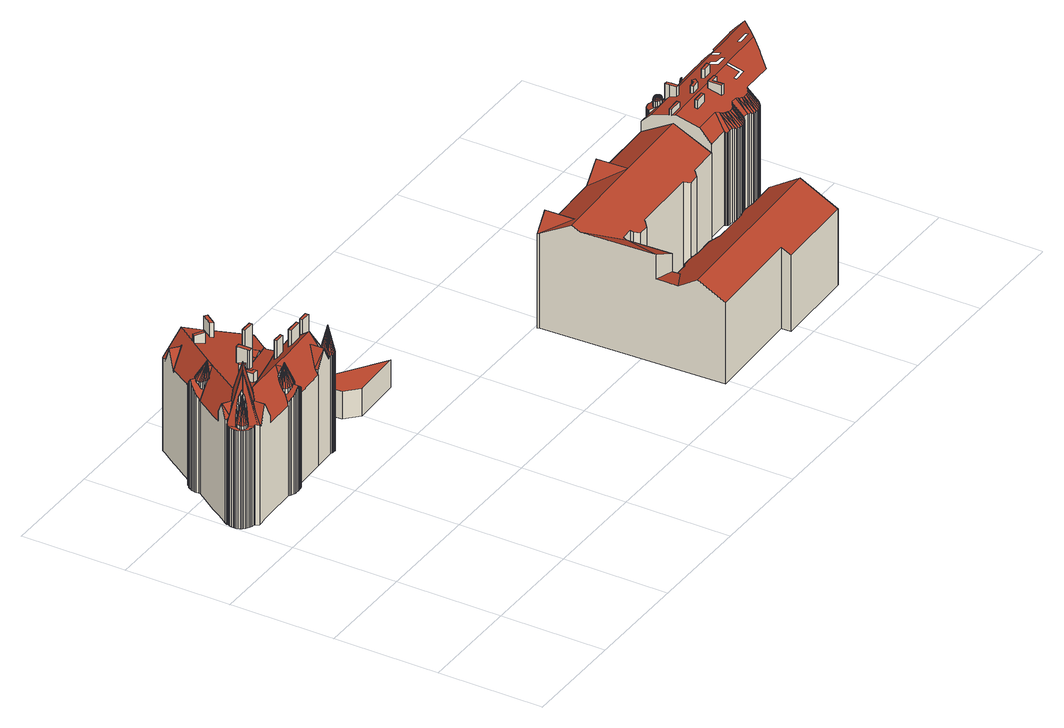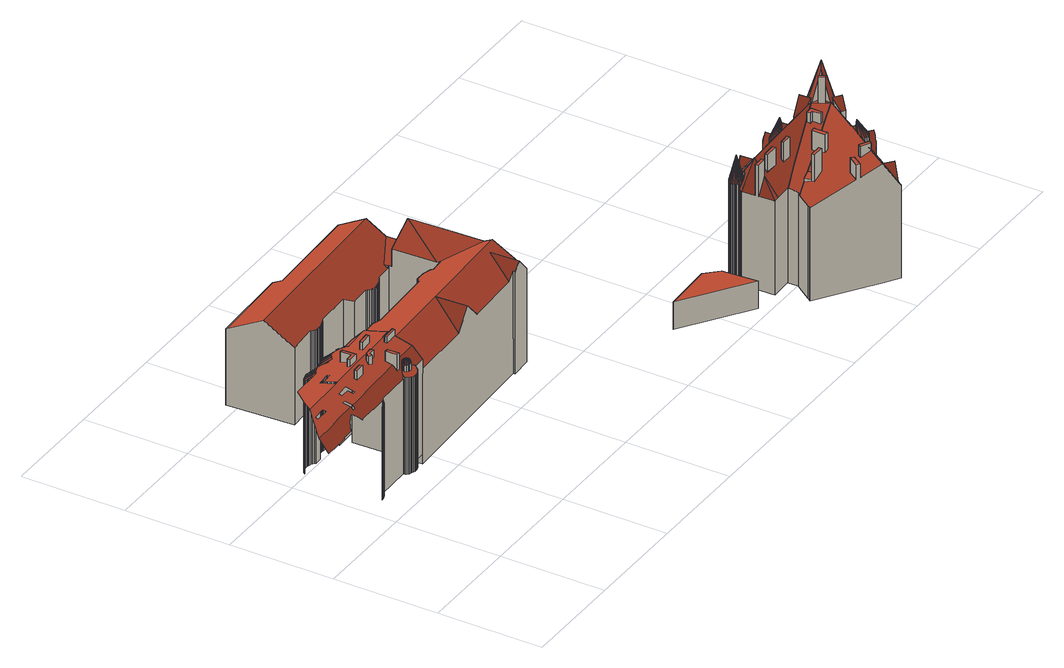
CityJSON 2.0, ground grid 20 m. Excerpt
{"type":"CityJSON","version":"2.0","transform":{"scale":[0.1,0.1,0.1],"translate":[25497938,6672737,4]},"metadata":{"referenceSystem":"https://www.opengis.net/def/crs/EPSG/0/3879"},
"CityObjects":{
"building1":{"type":"Building","attributes":{"dateOfConstruction":"1897-01-01","measuredHeight":29.3,"class":"Asuinkerrostalot","function":"Muut kerrostalot","usage":"Asuinrakennus","roofType":"2110;2100;3900;1000;3500;2100","storeysAboveGround":4},"address":[{"Country":"Finland","Locality":"Helsinki","ThoroughfareNumber":"7","ThoroughfareName":"Satamakatu","PostCode":"00160"}],"geometry":[{"type":"MultiSurface","lod":"2","boundaries":[[[0,1,2]],[[3,4,5]],[[6,7,8]],[[9,10,11]],[[12,13,14]],[[15,16,17,18,19,20,21,22,23,24,25,26,27,28]],[[29,30,31]],[[32,3,33,34,35,36,37,38,39,40,41,42]],[[43,24,23,44,45,46,47,48,4,3,49]],[[50,51,52,53,54,55,56,57,58,59,60,61,62,20,19]],[[63,40,64,65,66]],[[13,67,68]],[[69,13,68]],[[13,70,67]],[[14,13,69]],[[13,71,44,70]],[[13,72,71]],[[73,13,12]],[[38,74,65,64]],[[74,75,76,77,65]],[[13,78,72]],[[79,13,73]],[[13,80,78]],[[81,80,13]],[[82,81,13]],[[83,82,13]],[[84,83,13]],[[79,85,84,13]],[[58,86,87,88,89,3,5,90,91,92,85,59]],[[93,94,35,95,96,97,98,99,100,101,102,103,104,105,106,107]],[[108,109,110,111]],[[112,113,114,115,116,117,33,3,118]],[[119,120,113,121,108]],[[119,122,123,124,125,120]],[[117,126,127,128,129,130,131,132,34,133]],[[134,135,136,137,138,139,140,141,142,143,144,145,146,147,148,149,150,151,152,153,154,155,156,157,158,159,160,97,96,34]],[[161,162,163,164]],[[165,166,167,168,169,170,171,172,173,174,175,176,177,1,178,179]],[[131,130,180,181,182,183,184,185,186,187,132]],[[104,103,188,189,190,191,192,9,11,7,193,194,195,196,197,198,199]],[[7,6,200,201,202,203,204,205,206,207,208,209,210,211,212,213,214,193]],[[215,8,11,10]],[[216,215,10]],[[217,215,216]],[[218,215,217]],[[215,219,6,8]],[[220,215,218]],[[221,215,220]],[[215,222,219]],[[223,215,221]],[[215,224,222]],[[100,225,215,223]],[[215,226,224]],[[227,215,225]],[[215,228,226]],[[229,230,231,97,160,157,156,232,233,234,235,236,237,238]],[[239,215,227]],[[240,241,242]],[[243,244,245,246]],[[97,247,248,249]],[[215,250,228]],[[251,230,250,215]],[[252,251,215]],[[253,252,215]],[[239,253,215]],[[97,231,254,247]],[[255,256,257,258,259,260,261,262]],[[186,263,264,265,266,183,182,267,268,269,270,271,272,273,274,275,276,187]],[[277,278,279]],[[277,280,278]],[[281,282,283,284,285,286,287,288,289,290,291,292,293,169,294]],[[295,296,172]],[[297,295,172]],[[298,299,295,297]],[[295,300,296]],[[301,295,299]],[[295,302,300]],[[303,304,305,306]],[[307,295,301]],[[295,308,309,302]],[[310,295,307]],[[32,49,3]],[[288,311,312,295,310]],[[313,314,315,316,317,318,319,320,321,322,323,324,242,325,326,327,328,329,330,331,332,333,334,1]],[[0,335,1]],[[336,337,338,339,340,341]],[[295,342,308]],[[343,342,295]],[[344,343,295]],[[345,344,295]],[[346,345,295]],[[347,318,346,295]],[[348,347,295]],[[349,350,348,295]],[[351,349,295]],[[352,351,295]],[[312,352,295]],[[286,353,354,355,356,357,358,359,322,360,361,362,363,312,364,287]],[[365,366,367,368]],[[369,370,371,372]],[[373,374,375,376]],[[141,272,377,378,379]],[[241,380,325,242]],[[380,381,327,325]],[[382,327,381]],[[383,384,385,386,330]],[[387,388,389]],[[390,387,389]],[[391,387,390]],[[387,392,388]],[[393,387,391]],[[387,394,392]],[[395,387,393]],[[396,397,398]],[[399,400,401,402,403]],[[387,404,394]],[[405,406,387,395]],[[387,407,404]],[[408,409,410,387,406]],[[411,412,387,410]],[[387,413,407]],[[387,414,415,413]],[[416,417,387,412]],[[418,415,414,387]],[[419,420,421,418,387]],[[422,423,419,387]],[[424,425,422,387]],[[426,427,424,387]],[[428,429,430,426,387]],[[431,432,428,387]],[[433,434,431,387]],[[435,436,433,387]],[[437,438,435,387]],[[439,437,387]],[[440,439,387]],[[417,441,440,387]],[[442,28,27,443]],[[443,27,26,444]],[[444,26,25,445]],[[446,18,17,447]],[[447,17,16,448]],[[448,16,15,449]],[[449,15,28,442]],[[31,42,41,29]],[[450,39,451]],[[64,451,39,38]],[[94,36,35]],[[34,33,133]],[[81,5,4,48,80]],[[80,48,47,78]],[[78,47,46,72]],[[72,46,45,71]],[[71,45,44]],[[452,57,56,453]],[[453,56,55,454]],[[454,55,54,455]],[[455,54,53,456]],[[456,53,52,457]],[[457,52,51,458]],[[458,51,50,459]],[[40,63,41]],[[29,41,63,66,30]],[[21,68,67,22]],[[20,69,68,21]],[[22,67,70,23]],[[62,14,69,20]],[[23,70,44]],[[61,12,14,62]],[[60,73,12,61]],[[37,74,38]],[[107,77,76,93]],[[59,79,73,60]],[[85,79,59]],[[85,92,84]],[[84,92,91,83]],[[83,91,90,82]],[[82,90,5,81]],[[460,87,86,461]],[[103,102,188]],[[100,99,225]],[[225,99,98,249,227]],[[249,98,97]],[[96,95,34]],[[34,95,35]],[[133,33,117]],[[113,112,121]],[[109,121,112,118,110]],[[108,121,109]],[[113,120,114]],[[165,124,123,166]],[[166,123,122,167]],[[116,181,126,117]],[[462,151,150,463]],[[379,142,141]],[[129,164,163,130]],[[127,162,161,128]],[[128,161,164,129]],[[115,179,178,126,181,116]],[[302,176,175,300,464]],[[300,175,174,296]],[[296,174,173,172]],[[293,170,169]],[[465,199,198,466]],[[466,198,197,467]],[[467,197,196,468]],[[468,196,195,469]],[[469,195,194,470]],[[8,7,11]],[[471,104,199,465]],[[472,214,213,473]],[[473,213,212,474]],[[474,212,211,475]],[[475,211,210,476]],[[476,210,209,477]],[[477,209,208,478]],[[478,208,207,479]],[[192,216,10,9]],[[191,217,216,192]],[[190,218,217,191]],[[6,219,200]],[[189,220,218,190]],[[188,102,221,220,189]],[[200,219,222,201]],[[101,223,221,102]],[[201,222,224,202]],[[100,223,101]],[[202,224,226,203]],[[203,226,228,204]],[[279,235,234,277]],[[277,234,233,280]],[[205,229,238,206]],[[227,249,248,239]],[[239,248,247,253]],[[204,228,250,229,205]],[[229,250,230]],[[253,247,254,252]],[[252,254,231,251]],[[263,260,259,264]],[[264,259,258,265]],[[265,258,257,266]],[[184,255,262,185]],[[139,273,272,140]],[[146,271,270,147]],[[480,268,267]],[[168,294,169]],[[481,286,285,482]],[[482,285,284,483]],[[483,284,283,484]],[[484,283,282,485]],[[485,282,281,486]],[[171,297,172]],[[291,301,299,292]],[[160,306,305,157]],[[157,305,304,158]],[[158,304,303,159]],[[159,303,306,160]],[[290,307,301,291]],[[289,310,307,290]],[[177,2,1]],[[288,310,289]],[[327,326,325]],[[487,324,323,488]],[[322,321,360]],[[318,317,346]],[[346,317,316,489]],[[345,489,316,315,344]],[[344,315,314,343]],[[343,314,313,342]],[[1,335,313]],[[342,313,335,0,308]],[[137,341,340,138]],[[274,338,337,275]],[[275,337,336,276]],[[136,276,336,341,137]],[[318,347,319]],[[319,347,348,320]],[[361,349,351,362]],[[362,351,352,363]],[[363,352,312]],[[322,359,323]],[[490,358,357,491]],[[491,357,356,492]],[[492,356,355,493]],[[493,355,354,494]],[[494,354,353,495]],[[154,368,367,155]],[[152,366,365,153]],[[153,365,368,154]],[[496,372,371,497]],[[497,371,370,498]],[[498,370,369,499]],[[499,369,372,496]],[[143,376,375,144]],[[144,375,374,378,145]],[[378,374,373,142,379]],[[142,373,376,143]],[[145,378,377,271,146]],[[271,377,272]],[[140,272,141]],[[324,240,242]],[[500,246,245,501]],[[502,501,245,244,503]],[[503,244,243,504]],[[504,243,246,500]],[[327,382,328]],[[330,386,505]],[[415,414,506,413]],[[413,506,507,407]],[[407,507,508,404]],[[509,508,510,394]],[[394,510,511,392]],[[392,511,512,388]],[[388,512,513,389]],[[389,513,514,390]],[[390,514,515,391]],[[391,515,516,393]],[[393,516,395]],[[517,518,519,520]],[[329,521,330]],[[398,403,402,522]],[[384,401,400,385]],[[523,409,408,524]],[[415,418,525]],[[525,418,421,526]],[[527,430,429,528]],[[529,437,439,530]],[[530,439,440,531]],[[531,440,441,532]],[[533,534,535,536]],[[537,538,539,540,541,542,543,544,529,530,531,532,545,546,547,523,524,548,549,517,520,550,551,552,553,554,487,488,490,491,492,493,494,495,481,482,483,484,485,486,555,556,557,558,460,461,559,452,453,454,455,456,457,458,459,560,446,447,448,449,442,443,444,445,561,562,31,30,563,564,565,566,471,465,466,467,468,469,470,567,472,473,474,475,476,477,478,479,568,569,570,571,572,573,574,575,576,462,463,577,578,579,580,581,582,583,584,585,586,587,588,589,533,536,590,591,592,593,594,595,596,597,527,528]],[[155,367,366,152,151,462,576,575,574,573,232,156]],[[598,599,397,396,600,585,584,583,582]],[[401,384,383,601,534,533,589,588,587,586,585,600,602,522,402]],[[324,487,554,553,552,551,550,520,519,521,329,328,382,381,380,241,240]],[[207,206,238,237,236,235,279,278,280,233,232,573,572,571,570,569,568,479]],[[460,558,557,556,555,168,167,122,119,108,111,88,87]],[[66,65,77,107,106,105,104,471,566,565,564,563,30]],[[1,334,333,332,331,330,505,398,397,599,598,480,267,603,178],[497,498,499,496],[502,503,504,500]],[[132,187,276,136,135,134,34]],[[162,127,126,181,180,130,131,130,163]],[[591,590,536,535,604,526,421,420]],[[529,544,438,437]],[[438,544,543,542,436,435]],[[436,542,541,540,434,433]],[[434,540,539,538,432,431]],[[432,538,537,528,429,428]],[[426,430,527,597,596,427]],[[424,427,596,595,594,425]],[[425,594,593,592,423,422]],[[423,592,591,420,419]],[[545,532,441,417,416]],[[545,416,412,411,546]],[[547,546,411,410,409,523]],[[548,524,408,406,405,549]],[[505,386,385,400,399,403,398]],[[549,405,395,518,517]],[[361,360,321,320,348,350,349]],[[339,338,274,273,139,138,340]],[[490,488,323,359,358]],[[292,299,298,297,171,170,293]],[[481,495,353,286]],[[287,364,312,605,311,288]],[[184,183,266,257,256,255]],[[262,261,260,263,186,185]],[[251,231,97,231,230]],[[480,598,582,581,580,269,268]],[[126,178,603,267,182,181]],[[194,193,214,472,567,470]],[[486,281,294,168,555]],[[309,308,0,2,177,176,302]],[[580,579,578,148,147,270,269]],[[578,577,463,150,149,148]],[[125,124,165,179,115,114,120]],[[89,88,111,110,118,3]],[[37,36,94,93,76,75,74]],[[559,461,86,58,57,452]],[[562,561,43,49,32,42,31]],[[560,459,50,19,18,446]],[[25,24,43,561,445]],[[522,602,600,396,398]],[[521,519,518,395,516,515,514,513,512,511,510,508,507,506,414,415,525,526,604,535,534,601,383,330]]],"semantics":{"surfaces":[{"type":"RoofSurface"},{"type":"WallSurface"},{"type":"GroundSurface"}],"values":[0,1,1,1,0,0,0,0,0,0,0,0,0,0,0,0,0,0,0,0,0,0,0,0,0,0,0,0,0,0,0,0,0,0,0,0,0,0,0,0,0,0,0,0,0,0,0,0,0,0,0,0,0,0,0,0,0,0,0,0,0,0,0,0,0,0,0,0,0,0,0,0,0,0,0,0,0,0,0,0,0,1,0,0,0,0,0,0,0,0,0,0,0,0,0,0,0,0,0,0,0,0,0,0,0,0,0,0,0,0,0,0,0,0,0,0,0,0,0,0,0,0,0,0,0,0,0,0,0,0,0,0,0,0,0,0,1,1,1,1,1,1,1,1,1,1,1,1,1,1,1,1,1,1,1,1,1,1,1,1,1,1,1,1,1,1,1,1,1,1,1,1,1,1,1,1,1,1,1,1,1,1,1,1,1,1,1,1,1,1,1,1,1,1,1,1,1,1,1,1,1,1,1,1,1,1,1,1,1,1,1,1,1,1,1,1,1,1,1,1,1,1,1,1,1,1,1,1,1,1,1,1,1,1,1,1,1,1,1,1,1,1,1,1,1,1,1,1,1,1,1,1,1,1,1,1,1,1,1,1,1,1,1,1,1,1,1,1,1,1,1,1,1,1,1,1,1,1,1,1,1,1,1,1,1,1,1,1,1,1,1,1,1,1,1,1,1,1,1,1,1,1,1,1,1,1,1,1,1,1,1,1,1,1,1,1,1,1,1,1,1,1,1,1,1,1,1,1,1,2,1,1,1,1,1,1,1,0,1,1,1,1,1,1,1,1,1,1,1,1,1,1,1,1,1,1,1,1,1,1,1,1,1,1,1,1,1,1,1,1,1,1,1,1,1,1,1,1,1,0,0]}}]},
"building2":{"type":"Building","attributes":{"dateOfConstruction":"1897-01-01","measuredHeight":5.5,"class":"Muut myymälärakennukset","function":"Myymälärakennukset","usage":"Talousrakennus","roofType":"1000","storeysAboveGround":1},"address":[{"Country":"Finland","Locality":"Helsinki","ThoroughfareNumber":"7","ThoroughfareName":"Satamakatu","PostCode":"00160"}],"geometry":[{"type":"Solid","lod":"2","boundaries":[[[[606,607,608,609]],[[606,610,611,607]],[[611,610,612,613]],[[607,611,613,608]],[[610,606,609,612]],[[608,613,612,609]]]],"semantics":{"surfaces":[{"type":"WallSurface"},{"type":"RoofSurface"},{"type":"GroundSurface"}],"values":[[0,1,0,0,0,2]]}}]},
"building3":{"type":"Building","attributes":{"dateOfConstruction":"1906-01-01","measuredHeight":22.1,"class":"Asuinkerrostalot","function":"Muut kerrostalot","usage":"Asuinrakennus","roofType":"2100;2100;2100;2100","storeysAboveGround":4},"address":[{"Country":"Finland","Locality":"Helsinki","ThoroughfareNumber":"6","ThoroughfareName":"Luotsikatu","PostCode":"00160"}],"geometry":[{"type":"Solid","lod":"2","boundaries":[[[[614,615,616,617]],[[618,619,620,621,622,623,624,625]],[[626,627,628]],[[629,630,631,632]],[[633,634,635,636,637]],[[626,638,639,640,627]],[[633,637,641,642]],[[643,644,645]],[[646,647,648,649,650,651,652,634,633,642,653,654,655,656,614,617,657,658,618,625,659,660,661,662,663,664,665,666,667,668,669,670,671,672,673,674,675,676,677,678,679,680,681,629,632,682,683,684,685,686]],[[643,636,635,644]],[[648,647,687,688]],[[665,689,690,666]],[[666,690,691,667]],[[686,685,692,693,694]],[[695,615,614,656]],[[672,696,697,673]],[[698,699,655,654]],[[646,686,694,700]],[[675,701,702,676]],[[651,640,639,652]],[[703,704,705]],[[682,706,707,683]],[[643,708,638,626,628,709,710]],[[669,711,712,670]],[[650,649,709,628]],[[683,707,713,684]],[[668,714,711,669]],[[680,715,716,681]],[[717,619,618,658]],[[676,702,718,677]],[[677,718,719,678]],[[684,713,692,685]],[[659,720,721,660]],[[643,645,708]],[[681,716,630,629]],[[653,722,698,654]],[[699,695,656,655]],[[723,705,704,624,623,724]],[[725,726,621,620]],[[727,622,621,726]],[[678,719,728,679]],[[646,700,687,647]],[[648,688,729,723,724,727,726,725,710,709,649]],[[670,712,730,671]],[[674,731,701,675]],[[687,700,694,693,729,688]],[[632,631,706,682]],[[663,732,733,664]],[[657,734,717,658]],[[659,625,624,704,703,720]],[[693,692,713,707,706,631,630,716,715,728,719,718,702,701,731,697,696,730,712,711,714,691,690,689,733,732,735,736,721,720,703,705,723,729]],[[635,634,652,639,638,708,645,644]],[[651,650,628,627,640]],[[616,734,657,617]],[[641,722,653,642]],[[662,735,732,663]],[[623,622,727,724]],[[664,733,689,665]],[[674,673,697,731]],[[660,721,736,661]],[[679,728,715,680]],[[672,671,730,696]],[[717,734,616,615,695,699,698,722,641,637,636,643,710,725,620,619]],[[667,691,714,668]],[[661,736,735,662]]]],"semantics":{"surfaces":[{"type":"WallSurface"},{"type":"RoofSurface"},{"type":"GroundSurface"}],"values":[[0,0,1,0,0,1,0,1,2,1,0,0,0,0,0,0,0,0,0,0,0,0,1,0,0,0,0,0,0,0,0,0,0,1,0,0,0,1,1,1,0,0,0,0,0,1,0,0,0,0,1,0,0,0,0,0,0,0,0,0,0,0,1,0,0]]}}]},
"building4":{"type":"Building","attributes":{"dateOfConstruction":"1908-01-01","measuredHeight":23.2,"class":"Asuinkerrostalot","function":"Muut kerrostalot","usage":"Asuinrakennus","roofType":"2110;2100;1000;9993;9999;3500","storeysAboveGround":5},"address":[{"Country":"Finland","Locality":"Helsinki","ThoroughfareNumber":"8","ThoroughfareName":"Luotsikatu","PostCode":"00160"}],"geometry":[{"type":"MultiSurface","lod":"2","boundaries":[[[737,738,739,740,741,742,743,744,745,746,747,748,749,750,751,752]],[[753,754,743,742]],[[743,754,755,756,744]],[[757,758,747,746]],[[747,758,759,748]],[[749,748,759,760]],[[761,762,763,764]],[[765,766,762,761]],[[762,766,755,763]],[[763,755,754,753,764]],[[767,768,766,765]],[[769,770,768,767]],[[771,772,770,769]],[[773,774,772,771]],[[760,759,758,757]],[[752,751,775,776]],[[766,768,770,772,777,778,756,755]],[[774,779,777,772]],[[773,780,779,774]],[[781,782,783,784]],[[785,786,779,780]],[[787,788,789,790,791,786,785]],[[779,786,791,792,793]],[[793,794,777,779]],[[795,796,789,788]],[[778,777,794]],[[797,792,791,790]],[[789,796,798,799,790]],[[800,801,802,798,796,795]],[[790,799,797]],[[792,794,793]],[[775,803,804,805,806,807,776]],[[808,809,782,781]],[[810,811,802,801]],[[782,809,812,783]],[[784,783,812,813]],[[814,799,798]],[[802,811,815,816,798]],[[799,792,797]],[[817,804,803]],[[806,805,818,819]],[[820,821,822,815,811,810]],[[798,816,823,814]],[[819,818,824,825]],[[826,799,827]],[[828,829,822,821]],[[815,822,829,830,816]],[[825,824,831,832]],[[817,833,834]],[[834,833,835,836,837]],[[834,838,835,833]],[[835,838,839,836]],[[838,840,841,839]],[[837,836,842,843]],[[839,844,842,836]],[[841,845,844,839]],[[846,847,829,828]],[[840,848,849,841]],[[850,851,838,834]],[[851,852,840,838]],[[849,853,845,841]],[[832,831,854,855]],[[852,856,848,840]],[[843,842,857,858]],[[848,859,860,849]],[[844,861,857,842]],[[845,862,861,844]],[[860,863,853,849]],[[829,847,864,830]],[[856,865,859,848]],[[853,866,862,845]],[[859,867,868,860]],[[863,869,866,853]],[[870,871,851,850]],[[868,872,863,860]],[[813,812,809,808]],[[871,873,852,851]],[[865,874,867,859]],[[846,875,876,877,864,847]],[[873,878,856,852]],[[855,854,879,880]],[[858,857,881,882]],[[872,883,869,863]],[[861,884,881,857]],[[862,885,884,861]],[[878,886,865,856]],[[867,887,888,868]],[[866,889,885,862]],[[888,890,872,868]],[[874,891,887,867]],[[886,892,874,865]],[[869,893,889,866]],[[890,894,883,872]],[[864,877,895,830]],[[883,896,893,869]],[[892,897,891,874]],[[895,830,898]],[[887,899,888]],[[899,890,888]],[[891,899,887]],[[894,896,883]],[[899,894,890]],[[900,901,877,876]],[[897,899,891]],[[880,879,902,903]],[[904,905,871,870]],[[905,906,873,871]],[[906,907,878,873]],[[907,908,886,878]],[[908,909,892,886]],[[909,910,897,892]],[[910,899,897]],[[899,911,894]],[[877,901,912,895]],[[894,911,913,896]],[[896,913,914,893]],[[893,914,915,889]],[[889,915,916,885]],[[885,916,917,884]],[[884,917,918,881]],[[882,881,918,919]],[[910,920,899]],[[921,911,899]],[[922,921,899]],[[920,923,899]],[[923,922,899]],[[909,924,920,910]],[[921,925,913,911]],[[926,905,904]],[[908,927,924,909]],[[922,928,925,921]],[[924,929,920]],[[925,930,914,913]],[[903,902,931,932]],[[929,933,923,920]],[[923,933,928,922]],[[907,934,927,908]],[[900,935,936,937,938,912,901]],[[930,939,915,914]],[[906,940,934,907]],[[817,834,837,843,858,882,919,941,942,943,944,945,946,947,948,949,950,951,952,953,954,955,956,931,902,879,854,831,824,818,805,804]],[[939,957,916,915]],[[928,958,930,925]],[[927,959,929,924]],[[905,960,940,906]],[[926,961,960,905]],[[962,961,926,904]],[[957,963,917,916]],[[963,964,918,917]],[[919,918,964,941]],[[959,965,933,929]],[[933,965,958,928]],[[912,966,967,895]],[[958,968,939,930]],[[934,969,959,927]],[[932,931,956,970]],[[968,971,957,939]],[[940,972,969,934]],[[973,974,937,936]],[[969,975,965,959]],[[965,975,968,958]],[[971,976,963,957]],[[960,977,972,940]],[[944,978,961,962,945]],[[976,979,964,963]],[[912,938,980,966]],[[945,962,946]],[[961,978,977,960]],[[941,964,979,942]],[[972,981,975,969]],[[975,981,971,968]],[[966,980,967]],[[977,982,981,972]],[[981,982,976,971]],[[983,984,985,986]],[[978,987,982,977]],[[982,987,979,976]],[[943,987,978,944]],[[942,979,987,943]],[[938,937,974,988,989,990,980]],[[970,956,955,991]],[[973,992,993,994,995,988,974]],[[996,997,984,983]],[[986,985,998,999]],[[991,955,954,1000]],[[1001,1002,994,993]],[[988,995,989]],[[985,984,997,1003,1004,998]],[[1000,954,953,1005]],[[995,994,1002,1006,989]],[[1007,1008,1009,1010]],[[999,998,1004,1011]],[[1003,997,996,1012,1011,1004]],[[1005,953,952,1013]],[[1014,947,946]],[[1013,952,951,1015]],[[1002,1016,1006]],[[1006,1016,989]],[[1001,1017,1018,1002]],[[1015,951,950,1019]],[[1019,950,949,1020]],[[1010,1009,1021,1022]],[[1023,1024,1008,1007]],[[1020,949,948,1025]],[[947,1014,1026,1027,1025,948]],[[1018,1028,1016,1002]],[[1008,1024,1029,1030,1021,1009]],[[1031,1032,1018,1017]],[[1033,1034,1035,1032,1031]],[[1022,1021,1030,1036]],[[1032,1035,1037,1018]],[[1038,1039,1040,1041]],[[1042,1043,1034,1033]],[[1041,1040,1044,1045]],[[1037,1046,1028,1018]],[[1047,1029,1024,1023]],[[1043,1048,1049,1034]],[[1050,1037,1035,1034]],[[1051,1052,1053,1048,1043,1042]],[[1036,1030,1029,1047]],[[1034,1049,1054,1050]],[[1046,1037,1050]],[[1055,1056,1053,1052]],[[1057,1058,1039,1038]],[[1059,1050,1060]],[[1053,1056,1061,1062,1048]],[[1048,1062,1049]],[[1063,1064,1065,1061,1056,1055]],[[1040,1039,1058,1066,1067,1044]],[[1068,1069,1065,1064]],[[744,756,778,794,792,799,823,816,830,895,967,980,990,989,1016,1028,1046,1050,1054,1049,1062,1070,1071,1072,1073,1074,1075,1076,1077,1078,1079,1080,1081,1082,1083,1084,1085,1086,1087,1088,1089,1090,1091,745],[813,808,781,784],[1092,1093,1057,1038,1041,1045]],[[1061,1070,1062]],[[1065,1069,1094,1070,1061]],[[1045,1044,1067,1092]],[[1068,1095,1096,1097,1094,1069]],[[1093,1066,1058,1057]],[[1098,1099,1097,1096]],[[1094,1097,1099,1071,1070]],[[1100,1101,1099,1098]],[[1102,1103,1101,1100]],[[1092,1067,1066,1093]],[[1099,1101,1103,1104,1072,1071]],[[1027,1026,1105,1106]],[[1107,1108,1109,1103,1102]],[[1103,1109,1073,1104]],[[1107,1110,1111,1112,1108]],[[1104,1073,1072]],[[1109,1108,1112,1075,1074,1073]],[[1113,1114,1111,1110]],[[1111,1114,1115,1075]],[[1112,1111,1075]],[[1116,1117,1118,1119]],[[1115,1120,1076,1075]],[[749,760,757,746,745,1091,1090,1089,1088,1087,1082,1081,1121,1122,1123,1124,1125,1126,1127,1128,1129,1130,1131,1132,1133,1012,996,983,986,750],[1022,1036,1047,1023,1007,1010],[1134,1135,1116,1119],[1136,1137,1138,1139,1140,1141],[1142,1143,1144,1145]],[[1135,1146,1117,1116]],[[1117,1146,1147,1118]],[[1119,1118,1147,1134]],[[1134,1147,1146,1135]],[[1105,1148,1149,1150,1151,1152,1106]],[[1151,1150,1153,1154]],[[1154,1153,1155,1156]],[[1156,1155,1157,1158]],[[1158,1157,1159,1160]],[[750,986,999,1011,1012,1133,1132,1131,1130,1129,1161,1162,1126,1125,1124,1123,1163,1164,1165,1166,1167,1168,1169,1170,1171,1172,1173,1174,1175,1176,1177,1178,1179,1148,1105,1026,1014,946,962,904,870,850,834,833,817,803,775,751]],[[1160,1159,1180,1181]],[[1181,1180,1182,1183]]],"semantics":{"surfaces":[{"type":"WallSurface"},{"type":"RoofSurface"}],"values":[0,0,1,0,1,0,0,0,1,0,0,0,0,0,0,0,1,1,0,0,0,0,1,0,0,0,0,1,0,1,0,0,0,0,1,0,0,1,0,0,0,0,1,0,0,0,1,0,0,0,0,1,1,0,1,1,0,1,0,1,1,0,1,0,1,1,1,1,1,1,1,1,1,0,1,0,1,1,0,1,0,0,1,1,1,1,1,1,1,1,1,1,1,1,1,1,0,1,1,1,1,1,0,1,0,0,1,1,1,1,1,1,1,1,1,1,1,1,1,1,0,1,1,1,1,1,1,1,0,1,1,1,1,0,1,1,1,0,1,1,1,1,1,1,1,1,0,1,1,0,1,1,1,1,1,0,1,1,0,1,1,1,1,0,1,0,0,1,0,1,1,0,1,1,0,1,1,0,0,1,0,0,0,0,0,0,0,1,0,1,0,0,0,0,0,0,0,0,0,0,0,0,0,0,0,1,1,0,0,0,1,0,0,0,1,0,1,0,0,0,1,0,0,0,0,1,1,0,1,0,1,1,1,0,0,0,0,1,0,0,0,1,0,0,0,0,0,1,0,1,0,0,1,1,0,1,0,0,0,0,0,0,0,1,0,0]}}]}
},
"vertices":[
[151,510,236],[150,522,236],[145,513,222],[32,514,294],[26,511,262],[26,511,255],[74,632,213],[73,630,216],[73,630,213],[72,627,210],[72,627,213],[72,629,213],[14,498,201],[22,509,253],[12,499,201],[3,512,193],[3,509,193],[4,506,193],[5,503,193],[6,501,193],[9,503,193],[8,506,194],[9,511,194],[10,514,195],[6,527,195],[5,525,194],[4,522,194],[3,518,193],[3,515,193],[11,531,1],[7,533,1],[5,529,1],[6,529,194],[55,528,294],[56,547,234],[43,542,224],[31,538,214],[31,535,222],[27,533,221],[16,528,216],[12,530,204],[11,531,196],[5,529,192],[6,527,198],[12,515,201],[13,516,212],[17,517,230],[21,516,246],[24,513,256],[6,529,197],[7,500,193],[9,498,193],[11,496,193],[13,494,193],[16,492,193],[19,491,194],[22,490,194],[25,489,194],[27,489,195],[22,498,195],[19,497,194],[14,498,194],[12,499,193],[11,531,204],[16,528,204],[16,545,227],[7,533,204],[9,511,201],[8,506,201],[9,503,201],[10,514,201],[13,516,201],[17,517,201],[19,497,201],[31,535,227],[31,538,223],[31,552,204],[23,556,204],[21,516,201],[22,498,201],[24,513,201],[26,511,201],[27,507,201],[26,503,201],[25,500,201],[23,498,201],[28,489,198],[32,482,196],[32,482,197],[32,488,216],[27,507,250],[26,503,234],[25,500,219],[31,552,200],[31,538,212],[56,547,236],[56,549,234],[98,612,234],[88,612,220],[86,612,217],[83,612,213],[82,612,211],[79,613,207],[62,614,184],[62,614,183],[51,598,184],[33,571,184],[23,556,185],[37,482,192],[37,489,192],[32,488,192],[32,482,192],[37,489,196],[48,503,221],[51,506,226],[56,504,209],[72,519,227],[70,520,234],[32,488,207],[51,483,227],[51,506,227],[37,489,193],[70,484,193],[70,488,193],[59,503,212],[56,504,217],[72,519,234],[66,529,234],[61,526,236],[56,536,236],[61,539,234],[59,543,234],[57,547,234],[55,528,236],[57,547,233],[98,560,223],[151,576,209],[151,598,214],[159,598,212],[159,578,207],[203,591,196],[202,596,197],[198,609,201],[198,615,203],[221,615,195],[221,609,194],[225,597,190],[254,606,183],[273,633,183],[275,636,183],[277,639,183],[278,641,183],[209,688,216],[195,668,215],[190,672,218],[203,692,218],[170,715,234],[144,677,234],[161,667,226],[158,662,226],[140,672,234],[61,526,284],[66,529,284],[61,539,284],[56,536,284],[59,503,211],[70,488,185],[70,484,178],[131,486,178],[135,493,189],[137,497,196],[136,499,200],[136,503,205],[136,503,206],[137,506,212],[139,510,217],[143,514,223],[145,513,221],[72,519,236],[56,504,212],[66,529,233],[72,519,233],[107,531,224],[106,534,224],[98,534,226],[98,556,224],[99,556,224],[98,560,224],[79,613,199],[76,615,199],[73,617,199],[72,620,202],[72,623,206],[66,635,216],[66,634,214],[64,631,209],[63,628,203],[62,624,198],[62,621,193],[62,617,188],[76,633,211],[79,635,207],[82,636,203],[86,635,201],[90,633,200],[93,630,201],[87,651,183],[87,651,184],[83,650,187],[80,648,191],[77,647,195],[74,645,200],[72,642,204],[69,640,209],[67,637,213],[91,618,245],[72,623,213],[72,620,213],[73,617,213],[76,633,213],[76,615,213],[79,613,213],[79,635,213],[82,612,213],[82,636,213],[86,612,213],[86,635,213],[88,612,213],[90,633,213],[93,630,212],[93,629,213],[95,624,219],[142,734,184],[138,727,184],[145,699,218],[118,698,185],[114,692,185],[96,665,186],[87,651,186],[91,614,213],[234,491,189],[250,491,218],[234,497,189],[236,543,248],[262,544,248],[262,550,248],[236,549,248],[93,616,234],[91,614,227],[88,612,219],[93,630,213],[95,624,213],[95,619,213],[93,616,213],[95,619,227],[98,534,243],[106,534,243],[111,534,243],[110,541,243],[105,541,243],[104,556,243],[99,556,243],[98,556,243],[104,556,223],[105,541,224],[110,541,222],[111,534,223],[204,565,199],[250,582,187],[250,601,185],[254,606,184],[225,597,191],[203,591,197],[159,578,208],[159,572,209],[151,572,210],[151,576,210],[145,699,216],[128,713,216],[118,698,180],[138,727,180],[134,484,188],[137,483,191],[141,481,195],[144,480,199],[148,480,203],[152,479,208],[152,490,208],[149,489,205],[148,489,204],[144,491,199],[140,493,195],[138,496,192],[137,497,192],[131,486,185],[151,506,245],[137,506,205],[136,499,205],[137,497,205],[138,496,205],[139,510,205],[140,493,205],[143,514,205],[158,662,248],[161,667,248],[144,677,248],[140,672,248],[144,491,205],[151,510,205],[145,513,205],[148,489,205],[152,490,205],[155,490,205],[157,513,221],[159,515,224],[163,512,219],[165,510,215],[167,506,208],[167,504,205],[168,503,204],[168,499,197],[168,498,195],[170,495,190],[175,488,178],[234,491,179],[251,517,222],[269,498,190],[269,498,189],[270,492,179],[272,492,179],[264,526,236],[263,526,236],[237,525,236],[217,524,236],[198,523,236],[157,513,222],[151,576,246],[151,572,246],[159,572,246],[159,578,246],[159,598,246],[151,598,246],[157,513,205],[159,515,205],[163,512,205],[165,510,205],[167,506,205],[168,503,205],[168,499,205],[166,496,205],[168,498,205],[163,493,205],[159,491,205],[155,480,205],[159,480,202],[163,481,198],[166,482,195],[169,484,191],[172,486,188],[175,488,185],[168,498,192],[166,496,194],[163,493,197],[159,491,201],[155,490,206],[195,668,245],[209,688,245],[203,692,245],[190,672,245],[197,547,248],[216,548,248],[216,553,248],[197,553,248],[198,609,247],[221,609,247],[221,615,247],[198,615,247],[225,597,197],[221,609,197],[198,609,197],[252,491,222],[254,491,218],[270,492,189],[296,520,185],[295,545,185],[275,545,217],[275,548,217],[285,503,245],[272,508,192],[272,505,192],[272,501,192],[273,499,192],[273,511,192],[274,496,192],[275,513,192],[275,494,192],[293,583,186],[283,582,186],[275,551,214],[275,548,246],[275,545,246],[295,545,246],[294,552,246],[275,551,246],[277,514,192],[277,492,193],[278,492,194],[281,515,192],[279,491,193],[281,491,194],[281,490,194],[283,490,193],[285,490,195],[284,515,192],[287,515,193],[287,515,192],[285,490,194],[287,490,194],[290,514,192],[292,513,194],[292,513,193],[292,513,192],[294,511,196],[293,512,195],[295,509,196],[295,510,195],[296,507,196],[296,508,195],[297,503,196],[297,504,195],[296,506,195],[296,500,195],[297,502,195],[296,498,195],[296,499,194],[294,496,195],[295,497,194],[293,494,194],[294,495,194],[291,492,193],[289,491,194],[287,490,193],[3,515,1],[3,518,1],[4,522,1],[5,525,1],[5,503,1],[4,506,1],[3,509,1],[3,512,1],[12,530,205],[16,528,205],[25,489,1],[22,490,1],[19,491,1],[16,492,1],[13,494,1],[11,496,1],[9,498,1],[7,500,1],[32,482,1],[28,489,1],[278,641,1],[277,639,1],[139,510,203],[62,617,1],[62,621,1],[62,624,1],[63,628,1],[64,631,1],[66,634,1],[62,614,1],[67,637,1],[69,640,1],[72,642,1],[74,645,1],[77,647,1],[80,648,1],[83,650,1],[87,651,1],[250,582,185],[152,479,1],[148,480,1],[144,480,1],[141,481,1],[137,483,1],[134,484,1],[234,491,1],[175,488,1],[165,510,206],[172,486,1],[169,484,1],[166,482,1],[163,481,1],[159,480,1],[155,480,1],[197,553,210],[216,553,210],[216,548,215],[197,547,215],[236,549,214],[262,550,216],[262,550,214],[262,544,220],[236,543,220],[275,548,216],[284,515,197],[281,515,202],[277,514,207],[275,513,189],[275,513,209],[273,511,209],[272,508,208],[272,505,206],[272,501,203],[273,499,199],[274,496,195],[275,494,1],[275,494,191],[274,492,192],[274,492,1],[272,492,193],[294,552,185],[281,491,1],[279,491,1],[290,514,188],[292,513,185],[296,506,1],[297,504,1],[293,494,1],[291,492,1],[289,491,1],[287,490,1],[296,519,1],[296,519,184],[296,518,184],[296,518,1],[297,503,1],[297,502,1],[296,500,1],[296,499,1],[296,498,1],[295,497,1],[294,496,1],[294,495,1],[285,490,1],[283,490,1],[281,490,1],[278,492,1],[277,492,1],[272,492,1],[270,492,1],[254,491,1],[252,491,1],[250,491,1],[131,486,1],[70,484,1],[51,483,1],[37,482,1],[27,489,1],[6,501,1],[6,527,1],[6,529,1],[16,545,1],[23,556,1],[33,571,1],[51,598,1],[66,635,1],[96,665,1],[114,692,1],[118,698,1],[128,713,1],[138,727,1],[142,734,1],[170,715,1],[203,692,1],[209,688,1],[275,636,1],[273,633,1],[254,606,1],[250,601,1],[250,582,1],[250,581,1],[282,582,1],[283,582,1],[293,583,1],[293,575,1],[294,552,1],[295,545,1],[296,520,1],[293,515,1],[292,513,1],[293,512,1],[294,511,1],[295,510,1],[295,509,1],[296,508,1],[296,507,1],[250,581,186],[282,582,186],[293,583,185],[296,519,185],[293,575,185],[107,531,226],[293,515,185],[155,490,203],
[361,521,66],[356,588,66],[356,588,12],[361,521,12],[385,497,66],[483,501,66],[385,497,12],[483,501,12],
[841,224,39],[841,224,219],[822,225,219],[822,225,39],[787,236,39],[787,236,226],[787,231,223],[787,230,223],[790,145,223],[790,145,188],[790,139,188],[790,139,39],[756,312,254],[754,368,254],[726,366,223],[1017,137,39],[1017,137,189],[1020,137,189],[1020,137,39],[1082,244,39],[1077,377,39],[1077,377,225],[1079,316,260],[1082,244,224],[779,364,225],[767,364,240],[767,368,239],[1023,242,224],[1023,242,39],[925,310,260],[954,372,225],[922,370,260],[932,2,39],[931,20,39],[741,13,39],[727,362,39],[726,366,39],[767,368,39],[767,364,39],[1014,232,39],[994,231,39],[984,240,39],[852,235,39],[812,233,39],[811,238,39],[822,140,39],[825,142,39],[829,144,39],[832,145,39],[836,146,39],[840,146,39],[844,147,39],[848,147,39],[852,146,39],[856,146,39],[860,144,39],[863,143,39],[867,141,39],[905,143,39],[920,130,39],[990,132,39],[993,134,39],[997,135,39],[1000,136,39],[1003,137,39],[1007,138,39],[1010,138,39],[1014,138,39],[1024,136,39],[1027,135,39],[1030,133,39],[1086,136,39],[1092,8,39],[931,20,198],[741,13,198],[844,147,179],[848,147,179],[852,146,180],[1086,136,191],[1089,79,227],[1092,8,188],[852,235,224],[905,143,183],[920,130,191],[994,231,219],[984,240,224],[932,2,188],[993,134,191],[997,135,190],[791,139,183],[791,139,188],[791,130,188],[1024,136,190],[1027,135,191],[890,369,225],[727,362,225],[729,301,260],[860,144,181],[863,143,182],[1030,133,192],[856,146,180],[1010,138,189],[1014,138,189],[811,238,226],[1000,136,189],[1003,137,189],[822,140,183],[825,142,182],[1014,232,219],[737,102,204],[736,143,204],[730,286,252],[736,144,252],[736,143,252],[1007,138,189],[739,65,227],[867,141,183],[990,132,191],[836,146,180],[840,146,179],[812,233,224],[832,145,180],[829,144,181],
[1077,357,58],[1079,324,58],[1079,319,58],[1079,312,58],[1081,267,58],[1082,244,58],[1082,244,241],[1081,267,266],[1079,312,278],[1079,319,275],[1079,319,286],[1079,324,286],[1079,324,274],[1077,357,265],[1077,377,244],[1077,377,58],[1125,246,58],[1125,246,242],[1125,246,241],[1135,269,266],[1105,320,275],[1105,320,286],[1105,325,286],[1105,325,274],[1125,243,58],[1125,243,240],[1125,245,241],[1125,245,58],[1126,242,58],[1126,242,240],[1127,241,58],[1127,241,240],[1128,240,58],[1128,240,241],[1130,239,58],[1130,239,242],[1131,239,58],[1131,239,242],[1106,378,244],[1106,378,58],[1138,264,266],[1136,268,266],[1139,239,242],[1139,239,58],[1120,294,273],[1120,294,289],[1120,300,289],[1120,300,274],[1141,237,58],[1141,237,242],[1143,236,58],[1144,235,58],[1144,235,240],[1143,236,240],[1143,236,242],[1142,261,264],[1138,264,264],[1138,264,265],[1146,234,58],[1146,234,240],[1142,261,263],[1148,233,240],[1146,257,263],[1148,233,58],[1149,232,58],[1149,232,240],[1106,379,243],[1106,379,250],[1107,381,249],[1107,381,58],[1106,379,58],[1143,295,273],[1143,295,289],[1152,232,58],[1152,232,240],[1143,301,289],[1143,301,274],[1146,257,262],[1153,231,240],[1152,255,262],[1116,370,253],[1108,383,248],[1108,383,58],[1153,231,58],[1155,231,58],[1155,231,240],[1151,255,262],[1110,385,248],[1110,385,58],[1151,255,264],[1146,257,264],[1158,231,58],[1158,231,240],[1157,254,262],[1112,388,247],[1112,388,58],[1117,369,254],[1117,369,253],[1117,369,263],[1116,372,263],[1116,372,252],[1117,369,264],[1116,372,264],[1118,370,266],[1117,372,266],[1116,376,263],[1116,376,251],[1116,376,264],[1117,376,266],[1161,231,58],[1161,231,240],[1118,370,268],[1118,373,268],[1120,367,256],[1120,367,264],[1121,368,266],[1118,375,268],[1114,389,247],[1114,389,58],[1121,368,268],[1118,378,263],[1118,378,250],[1120,371,269],[1119,373,269],[1118,378,264],[1119,378,266],[1119,375,269],[1163,232,240],[1122,370,269],[1119,377,268],[1121,372,270],[1121,373,270],[1120,377,269],[1124,366,258],[1124,366,264],[1121,375,270],[1124,366,266],[1122,371,270],[1163,232,58],[1164,232,58],[1164,232,240],[1124,367,268],[1117,391,246],[1117,391,58],[1121,381,263],[1121,381,249],[1122,376,270],[1121,380,264],[1121,380,266],[1124,369,269],[1123,373,270],[1122,373,270],[1121,379,268],[1122,374,270],[1123,372,270],[1124,370,270],[1122,378,269],[1123,375,270],[1163,254,262],[1123,377,270],[1124,372,270],[1157,254,261],[1124,374,271],[1167,233,58],[1167,233,240],[1120,392,246],[1120,392,58],[1128,367,257],[1128,367,264],[1128,367,266],[1128,368,268],[1127,369,269],[1126,371,270],[1125,372,270],[1124,375,270],[1169,234,240],[1124,377,270],[1125,379,269],[1125,380,268],[1125,381,266],[1125,381,264],[1125,381,263],[1125,381,249],[1126,373,270],[1125,375,270],[1126,375,270],[1126,374,270],[1127,372,270],[1126,377,270],[1128,367,263],[1129,371,269],[1127,376,270],[1128,373,270],[1127,378,269],[1123,393,246],[1123,393,58],[1128,374,270],[1130,370,268],[1169,234,58],[1170,235,58],[1170,235,241],[1169,234,241],[1127,379,268],[1131,370,266],[1128,380,250],[1131,378,250],[1133,375,251],[1133,372,252],[1132,369,253],[1134,371,253],[1145,380,250],[1144,382,249],[1143,385,248],[1141,387,248],[1139,389,247],[1136,390,247],[1134,391,246],[1131,392,246],[1128,393,246],[1126,393,246],[1128,380,266],[1128,377,269],[1129,373,269],[1131,369,264],[1132,369,263],[1132,369,254],[1128,380,264],[1128,380,263],[1130,374,269],[1168,256,262],[1165,255,262],[1129,377,268],[1131,372,268],[1126,393,58],[1130,378,266],[1132,372,266],[1173,236,58],[1173,236,241],[1131,374,268],[1131,378,264],[1132,372,264],[1133,372,263],[1131,378,263],[1168,256,263],[1132,375,266],[1132,375,264],[1139,346,269],[1139,346,288],[1138,359,288],[1138,359,265],[1133,375,263],[1174,237,241],[1173,260,263],[1170,257,263],[1128,393,58],[1174,237,58],[1175,238,58],[1175,238,242],[1174,237,242],[1145,346,269],[1145,346,288],[1138,368,288],[1138,368,256],[1131,392,58],[1178,241,58],[1178,241,242],[1145,360,288],[1144,368,288],[1134,391,58],[1179,264,263],[1154,322,276],[1154,322,289],[1153,328,289],[1153,328,274],[1144,368,256],[1145,360,265],[1136,390,58],[1145,380,243],[1139,389,58],[1179,264,264],[1191,241,58],[1191,241,241],[1141,387,58],[1143,385,58],[1165,329,289],[1165,329,274],[1169,323,276],[1169,323,289],[1144,382,58],[1145,380,244],[1145,380,58],[1191,264,264],[1174,331,289],[1169,335,289],[1193,239,58],[1193,239,241],[1196,237,58],[1196,237,240],[1196,237,242],[1169,335,272],[1195,261,264],[1186,284,269],[1186,284,289],[1180,284,289],[1180,284,269],[1199,235,58],[1199,235,240],[1179,310,289],[1179,310,276],[1193,263,264],[1174,331,273],[1201,235,240],[1200,258,263],[1195,261,263],[1201,235,58],[1202,234,58],[1202,234,240],[1198,258,263],[1205,234,58],[1205,234,240],[1185,304,274],[1185,304,289],[1198,258,262],[1195,261,262],[1206,233,240],[1205,256,262],[1206,233,58],[1208,233,58],[1208,233,240],[1199,305,289],[1199,311,289],[1211,233,58],[1211,233,240],[1211,256,262],[1216,257,262],[1218,257,262],[1221,259,263],[1223,260,263],[1226,261,263],[1227,262,263],[1230,265,264],[1293,266,264],[1318,292,270],[1324,298,271],[1347,323,278],[1259,320,278],[1260,289,270],[1233,287,270],[1233,293,271],[1253,294,271],[1252,319,278],[1199,317,278],[1179,316,278],[1142,315,278],[1119,314,278],[1199,311,276],[1199,305,274],[1212,233,240],[1212,233,58],[1214,233,58],[1214,233,240],[1217,234,58],[1217,234,240],[1219,235,58],[1219,235,240],[1222,236,58],[1222,236,240],[1221,259,262],[1213,382,244],[1213,382,58],[1225,237,58],[1225,237,241],[1222,236,241],[1227,239,58],[1227,239,242],[1227,239,241],[1229,241,58],[1229,241,242],[1231,243,242],[1205,332,273],[1205,332,290],[1204,338,290],[1204,338,272],[1230,265,263],[1355,331,275],[1362,337,274],[1397,370,265],[1355,369,265],[1329,367,265],[1289,366,265],[1290,351,269],[1283,351,269],[1282,365,265],[1274,365,265],[1203,362,265],[1173,361,265],[1152,360,265],[1223,339,272],[1223,333,273],[1257,351,269],[1258,341,272],[1275,341,272],[1275,335,273],[1252,334,273],[1251,351,269],[1356,344,272],[1356,339,273],[1331,337,273],[1330,343,272],[1223,333,290],[1223,339,290],[1214,383,243],[1214,383,241],[1215,385,241],[1215,385,58],[1214,383,58],[1217,386,241],[1217,386,58],[1219,388,241],[1219,388,58],[1222,389,241],[1222,389,58],[1224,390,241],[1224,390,58],[1282,370,260],[1289,371,260],[1399,390,244],[1382,390,244],[1382,390,243],[1347,389,243],[1347,388,244],[1324,387,244],[1312,378,253],[1309,377,255],[1305,374,257],[1300,372,259],[1296,374,257],[1293,377,254],[1292,378,253],[1284,386,244],[1284,385,244],[1247,384,244],[1247,385,243],[1227,391,241],[1227,391,58],[1230,391,241],[1230,391,58]
]}
